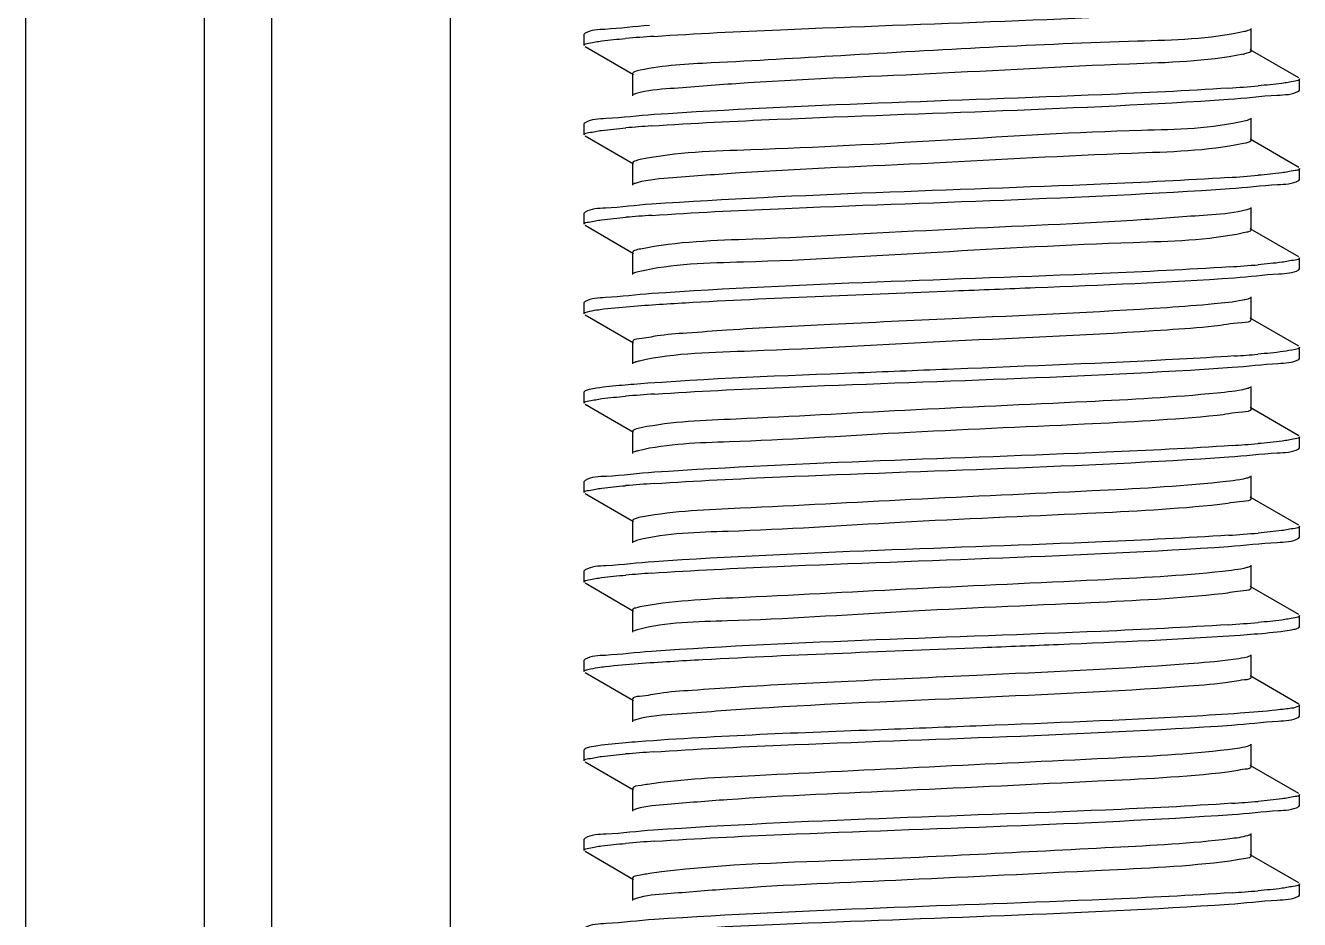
# Model space of a CAD drawing. Extents: x 27938 to 1042331, y -235042 to 1535213.
# Drawn here: x 707864.7 to 708204, y 730906.5 to 731144.6 of the extents above; entities that cross this region are included whole.
import ezdxf

# ---------------------------------------------------------------- set-up
doc = ezdxf.new("R2010")
doc.units = 0
doc.header["$LTSCALE"] = 1000
doc.header["$MEASUREMENT"] = 0

msp = doc.modelspace()

# ---------------------------------------------------------------- linework, layer by layer
at = {"linetype": 'Continuous'}
for p, q in [((707864.69, 733136.51), (707864.69, 728395.48)), ((707912.32, 733136.51), (707912.32, 728395.48)), ((707930.18, 733136.51), (707930.18, 728395.48)), ((707977.8, 733136.51), (707977.8, 728395.48)), ((708191.14, 731137.79), (708191.14, 731143.74)), ((708013.75, 731142.52), (708013.52, 731142.25)), ((708013.52, 731139.28), (708013.52, 731142.25)), ((708013.52, 731139.28), (708013.52, 731142.25)), ((708013.75, 731139.02), (708026.67, 731131.54)), ((708203.8, 731130.61), (708190.88, 731138.09)), ((708026.41, 731131.84), (708026.41, 731125.88)), ((708204.03, 731127.37), (708204.03, 731130.35)), ((708204.03, 731127.37), (708204.03, 731130.35)), ((708203.8, 731127.11), (708204.03, 731127.37)), ((708191.14, 731113.98), (708191.14, 731119.93)), ((708013.75, 731118.7), (708013.52, 731118.44)), ((708013.52, 731115.47), (708013.52, 731118.44)), ((708013.52, 731115.47), (708013.52, 731118.44)), ((708013.75, 731115.2), (708026.67, 731107.72)), ((708189.71, 731113.27), (708189.08, 731113.13)), ((708203.8, 731106.8), (708190.88, 731114.28)), ((708026.41, 731108.02), (708026.41, 731102.07)), ((708204.03, 731103.56), (708204.03, 731106.54)), ((708204.03, 731103.56), (708204.03, 731106.54)), ((708203.8, 731103.3), (708204.03, 731103.56)), ((708191.14, 731090.16), (708191.14, 731096.12)), ((708013.75, 731094.89), (708013.52, 731094.63)), ((708013.52, 731091.65), (708013.52, 731094.63)), ((708013.52, 731091.65), (708013.52, 731094.63)), ((708013.75, 731091.39), (708026.67, 731083.91)), ((708190, 731089.53), (708189.13, 731089.33)), ((708203.8, 731082.98), (708190.88, 731090.47)), ((708026.41, 731084.21), (708026.41, 731078.26)), ((708204.03, 731079.75), (708204.03, 731082.72)), ((708204.03, 731079.75), (708204.03, 731082.72)), ((708203.8, 731079.49), (708204.03, 731079.75)), ((708191.14, 731066.35), (708191.14, 731072.3)), ((708013.75, 731071.08), (708013.52, 731070.82)), ((708013.52, 731067.84), (708013.52, 731070.82)), ((708013.52, 731067.84), (708013.52, 731070.82)), ((708013.75, 731067.58), (708026.67, 731060.1)), ((708203.8, 731059.17), (708190.88, 731066.65)), ((708026.41, 731060.4), (708026.41, 731054.45)), ((708204.03, 731055.93), (708204.03, 731058.91)), ((708204.03, 731055.93), (708204.03, 731058.91)), ((708203.8, 731055.67), (708204.03, 731055.93)), ((708191.14, 731042.54), (708191.14, 731048.49)), ((708013.75, 731047.26), (708013.52, 731047)), ((708013.52, 731044.03), (708013.52, 731047)), ((708013.52, 731044.03), (708013.52, 731047)), ((708013.75, 731043.77), (708026.67, 731036.28)), ((708203.8, 731035.36), (708190.88, 731042.84)), ((708026.41, 731036.59), (708026.41, 731030.63)), ((708204.03, 731032.12), (708204.03, 731035.1)), ((708204.03, 731032.12), (708204.03, 731035.1)), ((708203.8, 731031.86), (708204.03, 731032.12)), ((708191.14, 731018.73), (708191.14, 731024.68)), ((708013.75, 731023.45), (708013.52, 731023.19)), ((708013.52, 731020.21), (708013.52, 731023.19)), ((708013.52, 731020.21), (708013.52, 731023.19)), ((708013.75, 731019.95), (708026.67, 731012.47)), ((708203.8, 731011.55), (708190.88, 731019.03)), ((708026.41, 731012.77), (708026.41, 731006.82)), ((708204.03, 731008.31), (708204.03, 731011.28)), ((708204.03, 731008.31), (708204.03, 731011.28)), ((708203.8, 731008.05), (708204.03, 731008.31)), ((708191.14, 730994.91), (708191.14, 731000.87)), ((708013.75, 730999.64), (708013.52, 730999.38)), ((708013.52, 730996.4), (708013.52, 730999.38)), ((708013.52, 730996.4), (708013.52, 730999.38)), ((708013.75, 730996.14), (708026.67, 730988.66)), ((708203.8, 730987.73), (708190.88, 730995.21)), ((708026.41, 730988.96), (708026.41, 730983.01)), ((708204.03, 730984.5), (708204.03, 730987.47)), ((708204.03, 730984.5), (708204.03, 730987.47)), ((708203.8, 730984.23), (708204.03, 730984.5)), ((708191.14, 730971.1), (708191.14, 730977.05)), ((708013.75, 730975.83), (708013.52, 730975.57)), ((708013.52, 730972.59), (708013.52, 730975.57)), ((708013.52, 730972.59), (708013.52, 730975.57)), ((708013.75, 730972.33), (708026.67, 730964.85)), ((708203.8, 730963.92), (708190.88, 730971.4)), ((708026.41, 730965.15), (708026.41, 730959.19)), ((708204.03, 730960.68), (708204.03, 730963.66)), ((708204.03, 730960.68), (708204.03, 730963.66)), ((708203.8, 730960.42), (708204.03, 730960.68)), ((708191.14, 730947.29), (708191.14, 730953.24)), ((708013.75, 730952.01), (708013.52, 730951.75)), ((708013.52, 730948.78), (708013.52, 730951.75)), ((708013.52, 730948.78), (708013.52, 730951.75)), ((708013.75, 730948.52), (708026.67, 730941.03)), ((708203.8, 730940.11), (708190.88, 730947.59)), ((708026.41, 730941.33), (708026.41, 730935.38)), ((708204.03, 730936.87), (708204.03, 730939.85)), ((708204.03, 730936.87), (708204.03, 730939.85)), ((708203.8, 730936.61), (708204.03, 730936.87)), ((708191.14, 730923.47), (708191.14, 730929.43)), ((708013.75, 730928.2), (708013.52, 730927.94)), ((708013.52, 730924.96), (708013.52, 730927.94)), ((708013.52, 730924.96), (708013.52, 730927.94)), ((708013.75, 730924.7), (708026.67, 730917.22)), ((708203.8, 730916.29), (708190.88, 730923.78)), ((708026.41, 730917.52), (708026.41, 730911.57)), ((708204.03, 730913.06), (708204.03, 730916.03)), ((708204.03, 730913.06), (708204.03, 730916.03)), ((708203.8, 730912.8), (708204.03, 730913.06))]:
    msp.add_line(p, q, dxfattribs=at)
for centre, radius, start, end in [((708059.67, 730723), 419.59, 93.7629, 94.806), ((708185.13, 731156.02), 19.48, 281.4729, 282.6156), ((708157.58, 731550.38), 423.36, 273.7391, 274.8053), ((708058.74, 730710.88), 407.86, 93.8436, 94.8037), ((708157.5, 731527.63), 424.43, 273.7327, 274.805), ((708058.88, 730685.33), 409.61, 93.832, 94.8034), ((708157.93, 731498.31), 418.9, 273.7674, 274.8061), ((708159.58, 731453.84), 398.18, 273.9056, 274.8068), ((708059.81, 730625.99), 421.36, 93.7522, 94.8054), ((708158.73, 731440.72), 408.9, 273.8366, 274.8035), ((708059.66, 730604.16), 419.37, 93.7643, 94.806), ((708157.56, 731431.54), 423.59, 273.7377, 274.8053), ((708058.74, 730591.87), 407.8, 93.844, 94.8037), ((708157.48, 731408.75), 424.61, 273.7316, 274.805), ((708059.39, 730536.08), 416, 93.7865, 94.8061), ((708158.65, 731346.51), 409.95, 273.8297, 274.8033), ((708059.8, 730507.11), 421.18, 93.7533, 94.8055), ((708158.72, 731321.71), 408.96, 273.8363, 274.8035)]:
    msp.add_arc(centre, radius, start, end, dxfattribs=at)
for points, knots in [([(708032.14, 731141.69), (708043.34, 731142.44), (708094.35, 731144.89), (708145.43, 731146.11), (708185.19, 731148.76)], [0, 0, 0, 0, 0.219814, 1, 1, 1, 1]), ([(708030.86, 731144.58), (708026.9, 731144.3), (708021.35, 731143.53), (708015.3, 731143.41), (708013.75, 731142.52)], [0, 0, 0, 0, 0.689661, 1, 1, 1, 1]), ([(708189.39, 731142.96), (708180.09, 731140.87), (708143.91, 731140.14), (708096.7, 731137.4), (708052.58, 731134.82), (708034.62, 731133.98), (708028.41, 731132.67)], [0, 0, 0, 0, 0.177164, 0.667524, 0.881863, 1, 1, 1, 1]), ([(708190.87, 731143.44), (708190.69, 731143.34), (708190.2, 731143.16), (708189.69, 731143.03), (708189.39, 731142.96)], [0, 0, 0, 0, 0.400253, 1, 1, 1, 1]), ([(708013.52, 731139.28), (708013.52, 731139.72), (708015.84, 731140), (708017.02, 731140.32), (708018.18, 731140.47)], [0, 0, 0, 0, 0.271257, 1, 1, 1, 1]), ([(708189.01, 731136.93), (708179.09, 731134.91), (708151.06, 731134.29), (708106.16, 731131.47), (708065.21, 731130.07), (708039.24, 731127.94), (708030.26, 731127.34), (708027.36, 731126.46)], [0, 0, 0, 0, 0.187313, 0.515693, 0.835167, 0.943815, 1, 1, 1, 1]), ([(708191.13, 731137.79), (708191.13, 731137.59), (708190.37, 731137.23), (708189.83, 731137.11), (708189.39, 731137.01)], [0, 0, 0, 0, 0.300595, 1, 1, 1, 1]), ([(708028.41, 731132.67), (708027.9, 731132.57), (708027.3, 731132.43), (708026.42, 731132.05), (708026.42, 731131.84)], [0, 0, 0, 0, 0.704879, 1, 1, 1, 1]), ([(708204.03, 731130.35), (708204.03, 731129.91), (708201.68, 731129.63), (708200.5, 731129.3), (708199.32, 731129.15)], [0, 0, 0, 0, 0.271089, 1, 1, 1, 1]), ([(708027.36, 731126.46), (708027.22, 731126.42), (708026.99, 731126.34), (708026.77, 731126.24), (708026.67, 731126.19)], [0, 0, 0, 0, 0.566993, 1, 1, 1, 1]), ([(708185.19, 731127.92), (708173.95, 731127.17), (708122.93, 731124.73), (708071.85, 731123.51), (708032.14, 731120.85)], [0, 0, 0, 0, 0.220557, 1, 1, 1, 1]), ([(708185.13, 731124.94), (708189.45, 731125.23), (708195.51, 731126.07), (708202.12, 731126.15), (708203.8, 731127.11)], [0, 0, 0, 0, 0.69122, 1, 1, 1, 1]), ([(708031.4, 731117.83), (708042.56, 731118.59), (708093.8, 731121.06), (708145.1, 731122.28), (708185.13, 731124.94)], [0, 0, 0, 0, 0.218031, 1, 1, 1, 1]), ([(708032.14, 731120.85), (708027.88, 731120.57), (708021.91, 731119.74), (708015.41, 731119.65), (708013.75, 731118.7)], [0, 0, 0, 0, 0.690963, 1, 1, 1, 1]), ([(708189.71, 731119.22), (708180.67, 731116.98), (708153.82, 731116.74), (708110.04, 731113.96), (708065.59, 731111.52), (708038.09, 731110.88), (708028.43, 731108.87)], [0, 0, 0, 0, 0.172802, 0.492825, 0.816897, 1, 1, 1, 1]), ([(708190.87, 731119.63), (708190.73, 731119.54), (708190.34, 731119.39), (708189.94, 731119.28), (708189.71, 731119.22)], [0, 0, 0, 0, 0.410783, 1, 1, 1, 1]), ([(708013.52, 731115.47), (708013.52, 731115.9), (708015.8, 731116.18), (708016.95, 731116.49), (708018.09, 731116.64)], [0, 0, 0, 0, 0.271613, 1, 1, 1, 1]), ([(708189.08, 731113.13), (708179.32, 731111.11), (708151.58, 731110.51), (708106.99, 731107.7), (708066.14, 731106.26), (708039.89, 731104.22), (708030.7, 731103.55), (708027.62, 731102.72)], [0, 0, 0, 0, 0.184784, 0.510672, 0.830509, 0.940967, 1, 1, 1, 1]), ([(708191.13, 731113.98), (708191.13, 731113.81), (708190.54, 731113.47), (708190.07, 731113.36), (708189.71, 731113.27)], [0, 0, 0, 0, 0.308524, 1, 1, 1, 1]), ([(708028.43, 731108.87), (708027.92, 731108.76), (708027.31, 731108.62), (708026.42, 731108.24), (708026.42, 731108.02)], [0, 0, 0, 0, 0.705132, 1, 1, 1, 1]), ([(708204.03, 731106.54), (708204.03, 731106.09), (708201.67, 731105.81), (708200.49, 731105.49), (708199.3, 731105.34)], [0, 0, 0, 0, 0.271033, 1, 1, 1, 1]), ([(708027.62, 731102.72), (708027.43, 731102.67), (708027.11, 731102.57), (708026.8, 731102.44), (708026.68, 731102.37)], [0, 0, 0, 0, 0.580357, 1, 1, 1, 1]), ([(708185.13, 731104.11), (708173.79, 731103.35), (708122.55, 731100.9), (708071.24, 731099.71), (708031.4, 731096.99)], [0, 0, 0, 0, 0.221461, 1, 1, 1, 1]), ([(708185.46, 731101.15), (708189.7, 731101.44), (708195.66, 731102.26), (708202.15, 731102.35), (708203.8, 731103.3)], [0, 0, 0, 0, 0.690907, 1, 1, 1, 1]), ([(708031.5, 731094.02), (708042.71, 731094.78), (708094.03, 731097.25), (708145.4, 731098.47), (708185.46, 731101.15)], [0, 0, 0, 0, 0.218602, 1, 1, 1, 1]), ([(708031.4, 731096.99), (708027.32, 731096.71), (708021.59, 731095.92), (708015.34, 731095.81), (708013.75, 731094.89)], [0, 0, 0, 0, 0.690198, 1, 1, 1, 1]), ([(708190, 731095.49), (708186.97, 731094.64), (708177.83, 731093.99), (708151.65, 731091.93), (708110.77, 731090.5), (708066.1, 731087.69), (708038.29, 731087.08), (708028.49, 731085.06)], [0, 0, 0, 0, 0.058314, 0.16832, 0.488078, 0.814598, 1, 1, 1, 1]), ([(708190.88, 731095.82), (708190.76, 731095.75), (708190.47, 731095.63), (708190.17, 731095.54), (708190, 731095.49)], [0, 0, 0, 0, 0.422831, 1, 1, 1, 1]), ([(708013.52, 731091.65), (708013.52, 731092.09), (708015.81, 731092.37), (708016.97, 731092.69), (708018.12, 731092.83)], [0, 0, 0, 0, 0.271515, 1, 1, 1, 1]), ([(708189.13, 731089.33), (708179.5, 731087.31), (708152.07, 731086.68), (708107.71, 731084.23), (708063.9, 731081.5), (708037.03, 731081.18), (708027.92, 731078.98)], [0, 0, 0, 0, 0.182564, 0.506012, 0.826068, 1, 1, 1, 1]), ([(708191.13, 731090.16), (708191.13, 731090.02), (708190.68, 731089.72), (708190.29, 731089.61), (708190, 731089.53)], [0, 0, 0, 0, 0.318416, 1, 1, 1, 1]), ([(708028.49, 731085.06), (708027.96, 731084.96), (708027.34, 731084.81), (708026.42, 731084.44), (708026.42, 731084.21)], [0, 0, 0, 0, 0.705784, 1, 1, 1, 1]), ([(708204.03, 731082.72), (708204.03, 731082.28), (708201.71, 731082), (708200.54, 731081.68), (708199.38, 731081.53)], [0, 0, 0, 0, 0.271288, 1, 1, 1, 1]), ([(708027.92, 731078.98), (708027.67, 731078.92), (708027.24, 731078.81), (708026.83, 731078.65), (708026.68, 731078.56)], [0, 0, 0, 0, 0.591995, 1, 1, 1, 1]), ([(708185.46, 731080.32), (708174.15, 731079.56), (708122.83, 731077.09), (708071.45, 731075.9), (708031.5, 731073.18)], [0, 0, 0, 0, 0.220602, 1, 1, 1, 1]), ([(708186.7, 731077.42), (708190.65, 731077.7), (708196.21, 731078.47), (708202.25, 731078.6), (708203.8, 731079.49)], [0, 0, 0, 0, 0.689629, 1, 1, 1, 1]), ([(708111.89, 731073.92), (708119.14, 731074.21), (708144.08, 731075.22), (708169.03, 731076.2), (708186.7, 731077.42)], [0, 0, 0, 0, 0.290468, 1, 1, 1, 1]), ([(708031.5, 731073.18), (708027.39, 731072.9), (708021.63, 731072.11), (708015.35, 731072), (708013.75, 731071.08)], [0, 0, 0, 0, 0.690304, 1, 1, 1, 1]), ([(708026.7, 731069.86), (708031.94, 731070.27), (708060.32, 731071.97), (708088.73, 731073), (708111.89, 731073.92)], [0, 0, 0, 0, 0.184687, 1, 1, 1, 1]), ([(708190.26, 731071.75), (708189.82, 731071.61), (708186.85, 731070.96), (708183.83, 731070.68), (708181.28, 731070.43)], [0, 0, 0, 0, 0.153321, 1, 1, 1, 1]), ([(708190.88, 731072), (708190.79, 731071.95), (708190.59, 731071.86), (708190.38, 731071.79), (708190.26, 731071.75)], [0, 0, 0, 0, 0.43669, 1, 1, 1, 1]), ([(708013.52, 731067.84), (708013.52, 731068.16), (708015.12, 731068.5), (708015.99, 731068.71), (708016.82, 731068.84)], [0, 0, 0, 0, 0.277625, 1, 1, 1, 1]), ([(708016.82, 731068.84), (708017.45, 731068.94), (708020.73, 731069.37), (708024.03, 731069.65), (708026.7, 731069.86)], [0, 0, 0, 0, 0.190334, 1, 1, 1, 1]), ([(708181.28, 731070.43), (708177.11, 731070.03), (708153.86, 731068.34), (708130.57, 731067.35), (708111.47, 731066.48)], [0, 0, 0, 0, 0.179859, 1, 1, 1, 1]), ([(708111.47, 731066.48), (708100.69, 731065.98), (708080.76, 731065.05), (708057.02, 731063.88), (708041.92, 731062.74), (708033.57, 731062.17), (708029.68, 731061.27), (708026.42, 731061), (708026.42, 731060.4)], [0, 0, 0, 0, 0.37902, 0.702957, 0.82783, 0.920921, 0.978777, 1, 1, 1, 1]), ([(708191.13, 731066.35), (708191.14, 731065.46), (708186.04, 731065.48), (708183.74, 731064.72), (708181.28, 731064.48)], [0, 0, 0, 0, 0.264851, 1, 1, 1, 1]), ([(708181.28, 731064.48), (708177.11, 731064.07), (708153.86, 731062.39), (708130.57, 731061.4), (708111.47, 731060.52)], [0, 0, 0, 0, 0.179859, 1, 1, 1, 1]), ([(708111.47, 731060.52), (708093.63, 731059.7), (708065.98, 731057.8), (708037.93, 731057.4), (708028.2, 731055.24)], [0, 0, 0, 0, 0.641833, 1, 1, 1, 1]), ([(708204.03, 731058.91), (708204.03, 731058.5), (708201.87, 731058.2), (708200.76, 731057.9), (708199.67, 731057.76)], [0, 0, 0, 0, 0.272355, 1, 1, 1, 1]), ([(708028.2, 731055.24), (708027.89, 731055.17), (708027.37, 731055.04), (708026.86, 731054.85), (708026.68, 731054.75)], [0, 0, 0, 0, 0.600683, 1, 1, 1, 1]), ([(708186.7, 731056.59), (708181.82, 731056.25), (708156.9, 731054.83), (708131.95, 731053.88), (708111.89, 731053.08)], [0, 0, 0, 0, 0.195815, 1, 1, 1, 1]), ([(708186.09, 731053.57), (708190.19, 731053.85), (708195.94, 731054.64), (708202.2, 731054.75), (708203.8, 731055.67)], [0, 0, 0, 0, 0.690247, 1, 1, 1, 1]), ([(708111.89, 731053.08), (708103.46, 731052.75), (708075.05, 731051.57), (708046.63, 731050.58), (708026.7, 731049.02)], [0, 0, 0, 0, 0.296913, 1, 1, 1, 1]), ([(708032.24, 731046.44), (708043.56, 731047.2), (708094.84, 731049.66), (708146.19, 731050.85), (708186.09, 731053.57)], [0, 0, 0, 0, 0.220973, 1, 1, 1, 1]), ([(708016.82, 731048), (708016.16, 731047.9), (708015.13, 731047.71), (708014.08, 731047.46), (708013.75, 731047.26)], [0, 0, 0, 0, 0.636492, 1, 1, 1, 1]), ([(708026.7, 731049.02), (708025.68, 731048.94), (708022.39, 731048.66), (708019.09, 731048.35), (708016.82, 731048)], [0, 0, 0, 0, 0.308662, 1, 1, 1, 1]), ([(708190.88, 731048.19), (708190.56, 731048), (708187.63, 731047.21), (708184.66, 731046.96), (708182.05, 731046.7)], [0, 0, 0, 0, 0.12359, 1, 1, 1, 1]), ([(708013.52, 731044.03), (708013.52, 731044.47), (708015.86, 731044.75), (708017.04, 731045.07), (708018.21, 731045.22)], [0, 0, 0, 0, 0.271161, 1, 1, 1, 1]), ([(708182.05, 731046.7), (708170.54, 731045.53), (708142.81, 731044.12), (708100.07, 731042.27), (708060.56, 731039.93), (708036.97, 731039.12), (708028.66, 731037.47)], [0, 0, 0, 0, 0.225861, 0.54177, 0.834708, 1, 1, 1, 1]), ([(708191.13, 731042.54), (708191.14, 731041.71), (708186.46, 731041.66), (708184.32, 731040.97), (708182.05, 731040.74)], [0, 0, 0, 0, 0.265506, 1, 1, 1, 1]), ([(708028.66, 731037.47), (708028.09, 731037.36), (708027.43, 731037.21), (708026.42, 731036.83), (708026.42, 731036.59)], [0, 0, 0, 0, 0.707927, 1, 1, 1, 1]), ([(708182.05, 731040.74), (708170.3, 731039.56), (708142.02, 731038.11), (708098.65, 731036.32), (708059.21, 731033.73), (708035.83, 731033.25), (708027.96, 731031.37)], [0, 0, 0, 0, 0.229569, 0.549908, 0.842706, 1, 1, 1, 1]), ([(708204.03, 731035.1), (708204.03, 731034.66), (708201.75, 731034.38), (708200.59, 731034.07), (708199.44, 731033.92)], [0, 0, 0, 0, 0.271556, 1, 1, 1, 1]), ([(708027.96, 731031.37), (708027.7, 731031.31), (708027.26, 731031.19), (708026.84, 731031.03), (708026.68, 731030.93)], [0, 0, 0, 0, 0.592962, 1, 1, 1, 1]), ([(708186.09, 731032.73), (708174.9, 731031.97), (708123.62, 731029.5), (708072.28, 731028.28), (708032.24, 731025.61)], [0, 0, 0, 0, 0.218362, 1, 1, 1, 1]), ([(708185.17, 731029.7), (708189.49, 731029.98), (708195.53, 731030.82), (708202.12, 731030.9), (708203.8, 731031.86)], [0, 0, 0, 0, 0.691176, 1, 1, 1, 1]), ([(708032.12, 731022.62), (708043.32, 731023.37), (708094.34, 731025.82), (708145.42, 731027.05), (708185.17, 731029.7)], [0, 0, 0, 0, 0.219771, 1, 1, 1, 1]), ([(708032.24, 731025.61), (708027.96, 731025.32), (708021.96, 731024.49), (708015.42, 731024.41), (708013.75, 731023.45)], [0, 0, 0, 0, 0.691058, 1, 1, 1, 1]), ([(708190.88, 731024.38), (708190.58, 731024.2), (708187.9, 731023.45), (708185.18, 731023.21), (708182.79, 731022.96)], [0, 0, 0, 0, 0.125811, 1, 1, 1, 1]), ([(708013.52, 731020.21), (708013.52, 731020.65), (708015.84, 731020.93), (708017.01, 731021.25), (708018.18, 731021.4)], [0, 0, 0, 0, 0.271269, 1, 1, 1, 1]), ([(708182.79, 731022.96), (708171.51, 731021.77), (708144.04, 731020.38), (708101.44, 731018.49), (708061.56, 731016.22), (708037.6, 731015.31), (708029.01, 731013.73)], [0, 0, 0, 0, 0.220957, 0.535192, 0.830069, 1, 1, 1, 1]), ([(708182.79, 731017.01), (708171.09, 731015.78), (708142.67, 731014.33), (708098.95, 731012.55), (708059.19, 731009.83), (708035.59, 731009.5), (708027.77, 731007.51)], [0, 0, 0, 0, 0.227343, 0.549346, 0.844044, 1, 1, 1, 1]), ([(708191.14, 731018.73), (708191.14, 731017.97), (708186.86, 731017.84), (708184.88, 731017.22), (708182.79, 731017.01)], [0, 0, 0, 0, 0.266267, 1, 1, 1, 1]), ([(708029.01, 731013.73), (708028.36, 731013.61), (708027.61, 731013.44), (708026.42, 731013.04), (708026.42, 731012.77)], [0, 0, 0, 0, 0.7122, 1, 1, 1, 1]), ([(708204.03, 731011.28), (708204.03, 731010.84), (708201.68, 731010.56), (708200.49, 731010.24), (708199.31, 731010.09)], [0, 0, 0, 0, 0.271076, 1, 1, 1, 1]), ([(708027.77, 731007.51), (708027.55, 731007.45), (708027.18, 731007.35), (708026.82, 731007.2), (708026.68, 731007.12)], [0, 0, 0, 0, 0.585894, 1, 1, 1, 1]), ([(708185.17, 731008.86), (708173.93, 731008.11), (708122.92, 731005.66), (708071.84, 731004.45), (708032.12, 731001.79)], [0, 0, 0, 0, 0.2206, 1, 1, 1, 1]), ([(708185.12, 731005.88), (708189.44, 731006.17), (708195.5, 731007.01), (708202.12, 731007.08), (708203.8, 731008.05)], [0, 0, 0, 0, 0.69123, 1, 1, 1, 1]), ([(708031.4, 730998.76), (708042.55, 730999.52), (708093.79, 731001.99), (708145.09, 731003.22), (708185.12, 731005.88)], [0, 0, 0, 0, 0.218012, 1, 1, 1, 1]), ([(708032.12, 731001.79), (708027.87, 731001.5), (708021.91, 731000.68), (708015.41, 731000.59), (708013.75, 730999.64)], [0, 0, 0, 0, 0.69095, 1, 1, 1, 1]), ([(708190.88, 731000.57), (708190.6, 731000.4), (708188.17, 730999.69), (708185.67, 730999.46), (708183.5, 730999.22)], [0, 0, 0, 0, 0.128207, 1, 1, 1, 1]), ([(708013.52, 730996.4), (708013.52, 730996.83), (708015.79, 730997.12), (708016.94, 730997.43), (708018.09, 730997.58)], [0, 0, 0, 0, 0.271616, 1, 1, 1, 1]), ([(708183.5, 730999.22), (708172.46, 730998.01), (708145.31, 730996.64), (708102.9, 730994.72), (708062.66, 730992.51), (708038.32, 730991.51), (708029.44, 730989.99)], [0, 0, 0, 0, 0.215853, 0.528156, 0.824971, 1, 1, 1, 1]), ([(708183.5, 730993.27), (708171.87, 730991.99), (708143.34, 730990.56), (708099.32, 730988.78), (708059.24, 730985.94), (708035.41, 730985.76), (708027.62, 730983.66)], [0, 0, 0, 0, 0.224873, 0.548357, 0.845013, 1, 1, 1, 1]), ([(708191.14, 730994.91), (708191.14, 730994.21), (708187.24, 730994.03), (708185.41, 730993.48), (708183.5, 730993.27)], [0, 0, 0, 0, 0.267184, 1, 1, 1, 1]), ([(708029.44, 730989.99), (708028.68, 730989.86), (708027.84, 730989.66), (708026.42, 730989.27), (708026.41, 730988.96)], [0, 0, 0, 0, 0.716288, 1, 1, 1, 1]), ([(708204.03, 730987.47), (708204.03, 730987.03), (708201.67, 730986.75), (708200.48, 730986.42), (708199.3, 730986.27)], [0, 0, 0, 0, 0.271024, 1, 1, 1, 1]), ([(708027.62, 730983.66), (708027.43, 730983.6), (708027.11, 730983.51), (708026.8, 730983.38), (708026.68, 730983.31)], [0, 0, 0, 0, 0.579461, 1, 1, 1, 1]), ([(708185.12, 730985.04), (708173.78, 730984.29), (708122.54, 730981.83), (708071.24, 730980.64), (708031.4, 730977.92)], [0, 0, 0, 0, 0.221489, 1, 1, 1, 1]), ([(708188.25, 730982.28), (708189.47, 730982.37), (708193.42, 730982.68), (708197.37, 730983.02), (708200.09, 730983.4)], [0, 0, 0, 0, 0.308238, 1, 1, 1, 1]), ([(708200.09, 730983.4), (708200.9, 730983.51), (708202.14, 730983.73), (708203.41, 730984.01), (708203.8, 730984.23)], [0, 0, 0, 0, 0.643888, 1, 1, 1, 1]), ([(708119.53, 730978.97), (708126.28, 730979.24), (708149.19, 730980.19), (708172.11, 730981.12), (708188.25, 730982.28)], [0, 0, 0, 0, 0.294536, 1, 1, 1, 1]), ([(708031.4, 730977.92), (708027.31, 730977.65), (708021.59, 730976.85), (708015.34, 730976.74), (708013.75, 730975.83)], [0, 0, 0, 0, 0.690195, 1, 1, 1, 1]), ([(708027.87, 730974.7), (708033.6, 730975.13), (708064.13, 730976.89), (708094.7, 730977.98), (708119.53, 730978.97)], [0, 0, 0, 0, 0.18765, 1, 1, 1, 1]), ([(708190.88, 730976.75), (708190.62, 730976.6), (708188.42, 730975.93), (708186.15, 730975.71), (708184.19, 730975.49)], [0, 0, 0, 0, 0.130748, 1, 1, 1, 1]), ([(708013.52, 730972.59), (708013.52, 730972.94), (708015.29, 730973.27), (708016.24, 730973.5), (708017.15, 730973.64)], [0, 0, 0, 0, 0.275706, 1, 1, 1, 1]), ([(708017.15, 730973.64), (708017.83, 730973.74), (708021.39, 730974.19), (708024.97, 730974.48), (708027.87, 730974.7)], [0, 0, 0, 0, 0.190818, 1, 1, 1, 1]), ([(708184.19, 730975.49), (708180.49, 730975.06), (708158.48, 730973.31), (708136.42, 730972.38), (708118.07, 730971.53)], [0, 0, 0, 0, 0.168264, 1, 1, 1, 1]), ([(708118.07, 730971.53), (708106.65, 730971), (708085.33, 730970.01), (708059.86, 730968.8), (708043.44, 730967.6), (708034.29, 730967.03), (708030.03, 730966.03), (708026.42, 730965.81), (708026.41, 730965.15)], [0, 0, 0, 0, 0.372666, 0.697897, 0.824569, 0.919388, 0.97842, 1, 1, 1, 1]), ([(708184.19, 730969.53), (708180.49, 730969.11), (708158.48, 730967.36), (708136.42, 730966.43), (708118.07, 730965.58)], [0, 0, 0, 0, 0.168264, 1, 1, 1, 1]), ([(708191.14, 730971.1), (708191.14, 730970.46), (708187.61, 730970.23), (708185.92, 730969.73), (708184.19, 730969.53)], [0, 0, 0, 0, 0.268221, 1, 1, 1, 1]), ([(708118.07, 730965.58), (708098.41, 730964.67), (708071.71, 730963.74), (708041.64, 730961.43), (708030.97, 730960.8), (708027.5, 730959.81)], [0, 0, 0, 0, 0.650517, 0.880557, 1, 1, 1, 1]), ([(708204.03, 730963.66), (708204.03, 730963.54), (708202.62, 730962.65), (708201.34, 730962.74), (708200.09, 730962.57)], [0, 0, 0, 0, 0.08898, 1, 1, 1, 1]), ([(708027.5, 730959.81), (708027.34, 730959.76), (708027.06, 730959.67), (708026.78, 730959.56), (708026.68, 730959.5)], [0, 0, 0, 0, 0.573615, 1, 1, 1, 1]), ([(708188.25, 730961.45), (708183.83, 730961.13), (708160.93, 730959.76), (708138.02, 730958.87), (708119.53, 730958.13)], [0, 0, 0, 0, 0.19327, 1, 1, 1, 1]), ([(708186.03, 730958.31), (708190.14, 730958.59), (708195.91, 730959.39), (708202.19, 730959.5), (708203.8, 730960.42)], [0, 0, 0, 0, 0.69031, 1, 1, 1, 1]), ([(708200.09, 730962.57), (708199.34, 730962.46), (708195.4, 730961.98), (708191.45, 730961.68), (708188.25, 730961.45)], [0, 0, 0, 0, 0.190506, 1, 1, 1, 1]), ([(708119.53, 730958.13), (708110.61, 730957.78), (708080.05, 730956.53), (708049.47, 730955.49), (708027.87, 730953.86)], [0, 0, 0, 0, 0.291869, 1, 1, 1, 1]), ([(708031.92, 730951.17), (708043.21, 730951.93), (708094.58, 730954.4), (708146.02, 730955.59), (708186.03, 730958.31)], [0, 0, 0, 0, 0.220168, 1, 1, 1, 1]), ([(708017.15, 730952.8), (708016.41, 730952.69), (708015.27, 730952.49), (708014.11, 730952.22), (708013.75, 730952.01)], [0, 0, 0, 0, 0.640469, 1, 1, 1, 1]), ([(708027.87, 730953.86), (708026.77, 730953.78), (708023.19, 730953.49), (708019.61, 730953.16), (708017.15, 730952.8)], [0, 0, 0, 0, 0.308073, 1, 1, 1, 1]), ([(708190.88, 730952.94), (708190.64, 730952.8), (708188.66, 730952.17), (708186.61, 730951.96), (708184.84, 730951.75)], [0, 0, 0, 0, 0.133548, 1, 1, 1, 1]), ([(708013.52, 730948.78), (708013.52, 730949.21), (708015.82, 730949.5), (708016.98, 730949.81), (708018.14, 730949.96)], [0, 0, 0, 0, 0.271401, 1, 1, 1, 1]), ([(708184.84, 730951.75), (708174.3, 730950.49), (708147.79, 730949.17), (708105.82, 730947.19), (708064.93, 730945.08), (708039.84, 730943.93), (708030.4, 730942.52)], [0, 0, 0, 0, 0.205692, 0.514145, 0.814818, 1, 1, 1, 1]), ([(708184.84, 730945.8), (708173.38, 730944.42), (708144.7, 730943.1), (708100.3, 730940.85), (708061.98, 730939.34), (708038.23, 730937.38), (708030.07, 730936.77), (708027.4, 730935.97)], [0, 0, 0, 0, 0.219299, 0.545275, 0.845986, 0.946989, 1, 1, 1, 1]), ([(708191.14, 730947.29), (708191.14, 730946.7), (708187.96, 730946.43), (708186.41, 730945.98), (708184.84, 730945.8)], [0, 0, 0, 0, 0.269573, 1, 1, 1, 1]), ([(708030.4, 730942.52), (708029.82, 730942.43), (708028.69, 730942.11), (708026.42, 730942.14), (708026.41, 730941.33)], [0, 0, 0, 0, 0.420943, 1, 1, 1, 1]), ([(708204.03, 730939.85), (708204.03, 730939.41), (708201.74, 730939.13), (708200.58, 730938.81), (708199.42, 730938.66)], [0, 0, 0, 0, 0.271495, 1, 1, 1, 1]), ([(708027.4, 730935.97), (708027.26, 730935.92), (708027.01, 730935.84), (708026.77, 730935.74), (708026.68, 730935.68)], [0, 0, 0, 0, 0.56834, 1, 1, 1, 1]), ([(708186.03, 730937.48), (708174.8, 730936.71), (708123.43, 730934.24), (708072, 730933.03), (708031.92, 730930.33)], [0, 0, 0, 0, 0.218828, 1, 1, 1, 1]), ([(708186.09, 730934.51), (708190.18, 730934.78), (708195.93, 730935.58), (708202.2, 730935.69), (708203.8, 730936.61)], [0, 0, 0, 0, 0.69025, 1, 1, 1, 1]), ([(708032.23, 730927.38), (708043.55, 730928.14), (708094.83, 730930.6), (708146.18, 730931.79), (708186.09, 730934.51)], [0, 0, 0, 0, 0.220945, 1, 1, 1, 1]), ([(708031.92, 730930.33), (708027.71, 730930.05), (708021.82, 730929.23), (708015.39, 730929.14), (708013.75, 730928.2)], [0, 0, 0, 0, 0.690745, 1, 1, 1, 1]), ([(708190.88, 730929.13), (708190.66, 730929), (708188.88, 730928.42), (708187.04, 730928.21), (708185.46, 730928.01)], [0, 0, 0, 0, 0.136537, 1, 1, 1, 1]), ([(708013.52, 730924.96), (708013.52, 730925.4), (708015.86, 730925.68), (708017.03, 730926.01), (708018.21, 730926.16)], [0, 0, 0, 0, 0.27117, 1, 1, 1, 1]), ([(708185.46, 730928.01), (708175.18, 730926.72), (708140.79, 730925.08), (708089.34, 730922.17), (708047.97, 730921.19), (708030.92, 730918.78)], [0, 0, 0, 0, 0.200632, 0.666276, 1, 1, 1, 1]), ([(708185.46, 730922.06), (708174.12, 730920.63), (708145.4, 730919.35), (708100.8, 730917.04), (708062.11, 730915.56), (708038.16, 730913.55), (708029.96, 730912.96), (708027.31, 730912.13)], [0, 0, 0, 0, 0.216257, 0.543315, 0.846143, 0.947493, 1, 1, 1, 1]), ([(708191.14, 730923.47), (708191.14, 730922.94), (708188.29, 730922.63), (708186.88, 730922.24), (708185.46, 730922.06)], [0, 0, 0, 0, 0.271092, 1, 1, 1, 1]), ([(708030.92, 730918.78), (708029.79, 730918.62), (708028.62, 730918.32), (708026.41, 730917.96), (708026.41, 730917.52)], [0, 0, 0, 0, 0.724965, 1, 1, 1, 1]), ([(708204.03, 730916.03), (708204.03, 730915.6), (708201.75, 730915.32), (708200.59, 730915), (708199.44, 730914.85)], [0, 0, 0, 0, 0.271553, 1, 1, 1, 1]), ([(708027.31, 730912.13), (708027.19, 730912.09), (708026.97, 730912.02), (708026.76, 730911.92), (708026.68, 730911.87)], [0, 0, 0, 0, 0.563561, 1, 1, 1, 1]), ([(708186.09, 730913.67), (708174.9, 730912.91), (708123.61, 730910.44), (708072.27, 730909.22), (708032.23, 730906.54)], [0, 0, 0, 0, 0.21838, 1, 1, 1, 1]), ([(708185.16, 730910.63), (708189.48, 730910.92), (708195.52, 730911.76), (708202.12, 730911.83), (708203.8, 730912.8)], [0, 0, 0, 0, 0.691188, 1, 1, 1, 1]), ([(708032.11, 730903.56), (708043.31, 730904.31), (708094.32, 730906.76), (708145.4, 730907.98), (708185.16, 730910.63)], [0, 0, 0, 0, 0.219727, 1, 1, 1, 1]), ([(708032.23, 730906.54), (708027.95, 730906.26), (708021.95, 730905.43), (708015.41, 730905.34), (708013.75, 730904.39)], [0, 0, 0, 0, 0.691048, 1, 1, 1, 1])]:
    msp.add_open_spline(points, degree=3, knots=knots, dxfattribs=at)
for points in [[(708018.18, 731140.47), (708020.29, 731140.74), (708022.4, 731140.94), (708024.52, 731141.12)], [(708199.32, 731129.15), (708197.23, 731128.88), (708195.14, 731128.69), (708193.04, 731128.51)], [(708018.09, 731116.64), (708020.25, 731116.92), (708022.42, 731117.13), (708024.58, 731117.31)], [(708199.3, 731105.34), (708197.22, 731105.07), (708195.13, 731104.88), (708193.05, 731104.7)], [(708018.12, 731092.83), (708020.27, 731093.11), (708022.42, 731093.31), (708024.58, 731093.5)], [(708199.38, 731081.53), (708197.27, 731081.26), (708195.15, 731081.06), (708193.03, 731080.88)], [(708199.67, 731057.76), (708197.43, 731057.46), (708195.19, 731057.25), (708192.94, 731057.06)], [(708018.21, 731045.22), (708020.31, 731045.49), (708022.41, 731045.69), (708024.51, 731045.87)], [(708199.44, 731033.92), (708197.29, 731033.64), (708195.13, 731033.44), (708192.97, 731033.25)], [(708018.18, 731021.4), (708020.29, 731021.68), (708022.4, 731021.87), (708024.52, 731022.05)], [(708199.31, 731010.09), (708197.23, 731009.82), (708195.14, 731009.63), (708193.04, 731009.45)], [(708018.09, 730997.58), (708020.25, 730997.86), (708022.42, 730998.06), (708024.59, 730998.25)], [(708199.3, 730986.27), (708197.22, 730986.01), (708195.13, 730985.81), (708193.05, 730985.63)], [(708018.14, 730949.96), (708020.27, 730950.24), (708022.4, 730950.43), (708024.54, 730950.62)], [(708199.42, 730938.66), (708197.28, 730938.39), (708195.13, 730938.19), (708192.97, 730938)], [(708018.21, 730926.16), (708020.31, 730926.43), (708022.41, 730926.62), (708024.52, 730926.8)], [(708199.44, 730914.85), (708197.29, 730914.57), (708195.13, 730914.37), (708192.97, 730914.19)]]:
    msp.add_open_spline(points, degree=3, dxfattribs=at)

doc.saveas('drawing.dxf')
